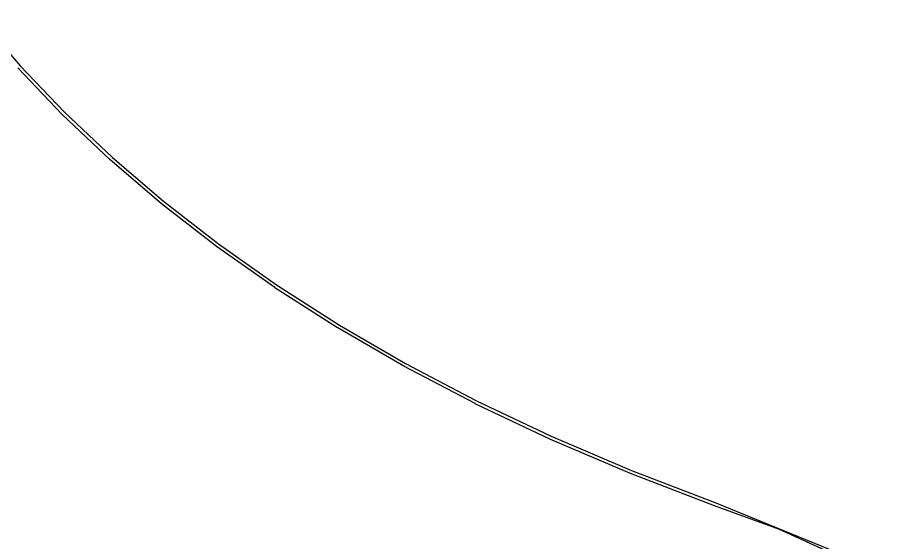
# Model space of a CAD drawing. Extents: x 127.9 to 152, y -99.3 to -77.5.
# Drawn here: x 146.296 to 149.053, y -88.75 to -87.118 of the extents above; entities that cross this region are included whole.
import ezdxf

# ---------------------------------------------------------------- set-up
doc = ezdxf.new("R2010")
doc.units = 0
doc.layers.add('BLACK', color=7, linetype='CONTINUOUS')

msp = doc.modelspace()

# ---------------------------------------------------------------- linework, layer by layer
at = {"layer": 'BLACK', "linetype": 'CONTINUOUS'}
for p, q in [((146.174655, -87.118109), (146.303343, -87.26746)), ((146.295947, -87.274157), (146.295846, -87.274078)), ((146.296018, -87.274268), (146.295947, -87.274157)), ((146.433834, -87.418622), (146.296018, -87.274268)), ((146.303343, -87.26746), (146.440973, -87.411619)), ((146.440973, -87.411619), (146.590023, -87.552828)), ((146.433937, -87.418694), (146.433834, -87.418622)), ((146.434012, -87.4188), (146.433937, -87.418694)), ((146.583223, -87.560162), (146.434012, -87.4188)), ((146.590023, -87.552828), (146.748299, -87.688675)), ((146.58333, -87.560229), (146.583223, -87.560162)), ((146.583406, -87.560326), (146.58333, -87.560229)), ((146.741877, -87.696341), (146.583406, -87.560326)), ((146.748299, -87.688675), (146.919353, -87.821803)), ((146.741981, -87.696399), (146.741877, -87.696341)), ((146.742062, -87.696493), (146.741981, -87.696399)), ((146.913308, -87.829771), (146.742062, -87.696493)), ((146.919353, -87.821803), (147.100049, -87.94938)), ((146.913413, -87.829823), (146.913308, -87.829771)), ((146.913495, -87.82991), (146.913413, -87.829823)), ((147.094382, -87.957621), (146.913495, -87.82991)), ((147.094487, -87.957668), (147.094382, -87.957621)), ((147.09457, -87.957747), (147.094487, -87.957668)), ((147.289807, -88.082766), (147.09457, -87.957747)), ((147.100049, -87.94938), (147.295115, -88.07429)), ((147.295115, -88.07429), (147.500284, -88.193365)), ((147.289912, -88.082807), (147.289807, -88.082766)), ((147.289994, -88.082879), (147.289912, -88.082807)), ((147.495344, -88.20206), (147.289994, -88.082879)), ((147.495445, -88.202094), (147.495344, -88.20206)), ((147.495529, -88.202162), (147.495445, -88.202094)), ((147.716973, -88.318498), (147.495529, -88.202162)), ((147.500284, -88.193365), (147.721522, -88.309593)), ((147.71707, -88.318526), (147.716973, -88.318498)), ((147.717154, -88.318589), (147.71707, -88.318526)), ((147.949266, -88.428766), (147.717154, -88.318589)), ((147.721522, -88.309593), (147.953462, -88.419688)), ((147.949361, -88.428789), (147.949266, -88.428766)), ((147.949443, -88.428846), (147.949361, -88.428789)), ((148.199538, -88.535835), (147.949443, -88.428846)), ((147.953462, -88.419688), (148.20339, -88.526606)), ((148.199629, -88.535854), (148.199538, -88.535835)), ((148.19971, -88.535905), (148.199629, -88.535854)), ((148.461111, -88.636368), (148.19971, -88.535905)), ((148.20339, -88.526606), (148.464698, -88.627034)), ((148.464698, -88.627034), (148.464712, -88.627043)), ((148.464712, -88.627043), (148.862288, -88.789585)), ((148.461166, -88.636377), (148.461111, -88.636368)), ((148.461194, -88.636399), (148.461166, -88.636377)), ((148.461194, -88.6364), (148.461194, -88.636399)), ((148.662858, -88.709745), (148.461194, -88.6364)), ((149.053475, -88.887534), (148.662858, -88.709745))]:
    msp.add_line(p, q, dxfattribs=at)

doc.saveas('drawing.dxf')
